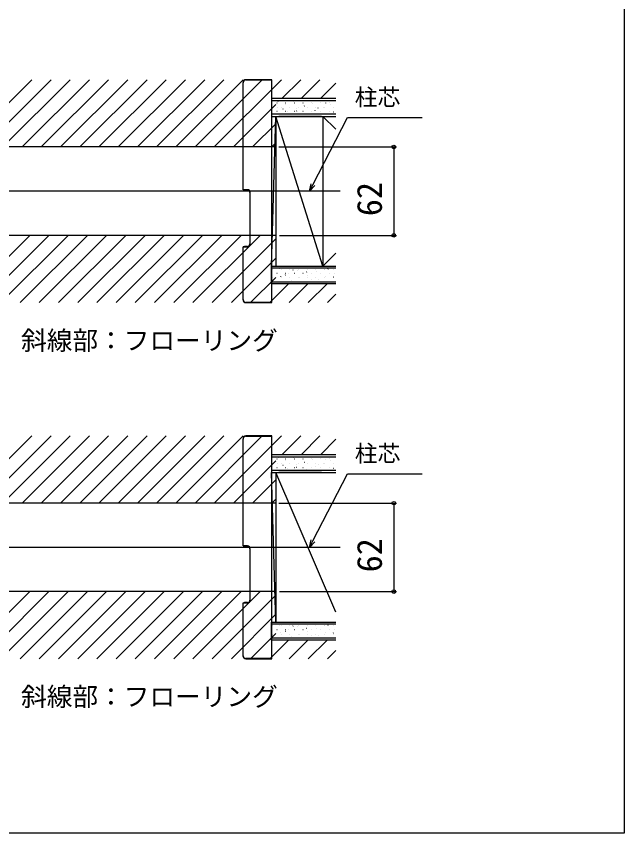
# Model space of a CAD drawing. Units: millimetres, scale not verified. Extents: x -525 to 525, y -783 to 779.
# Drawn here: x 311.7 to 525, y -783.4 to -497.1 of the extents above; entities that cross this region are included whole.
import ezdxf
from ezdxf.enums import TextEntityAlignment as Align

# ---------------------------------------------------------------- set-up
doc = ezdxf.new("R2010")
doc.units = ezdxf.units.MM
doc.header["$LTSCALE"] = 4
for name, color, linetype in [('0-2_USER1', 3, 'Continuous'), ('0-4_YKK_11E', 7, 'Continuous'), ('0-5_YKK_12', 2, 'Continuous'), ('0-6_YKK_13', 4, 'Continuous'), ('0-8_YKK_D', 6, 'Continuous'), ('0-9_YKK_ZWAK', 7, 'Continuous'), ('0-A_YSS_K', 3, 'Continuous')]:
    doc.layers.add(name, color=color, linetype=linetype)
doc.styles.add('ＭＳ ゴシック', font='')
doc.styles.get('ＭＳ ゴシック').set_extended_font_data('MS Gothic')

msp = doc.modelspace()

# ---------------------------------------------------------------- linework, layer by layer
at = {"layer": '0-4_YKK_11E'}
for p, q in [((391.112, -520.394), (391.112, -557.394)), ((401.312, -519.294), (392.212, -519.294)), ((391.712, -557.994), (392.712, -557.994)), ((393.612, -558.894), (393.612, -576.894)), ((393.712, -576.894), (393.712, -558.894)), ((391.112, -578.394), (391.112, -596.394)), ((392.712, -577.794), (391.712, -577.794)), ((401.312, -584.994), (401.212, -584.994)), ((401.312, -644.22), (392.212, -644.22)), ((391.112, -645.32), (391.112, -682.32)), ((401.212, -656.82), (401.212, -709.82)), ((391.712, -682.92), (392.712, -682.92)), ((393.612, -683.82), (393.612, -701.82)), ((393.712, -701.82), (393.712, -683.82)), ((391.112, -703.32), (391.112, -721.32)), ((392.712, -702.72), (391.712, -702.72)), ((401.312, -709.92), (401.212, -709.92))]:
    msp.add_line(p, q, dxfattribs=at)
for points in [[(392.712, -557.894), (391.212, -557.894), (391.212, -520.394)], [(392.212, -519.394), (401.212, -519.394), (401.212, -531.894)], [(401.212, -531.794), (401.312, -531.794), (401.312, -519.294)], [(401.212, -531.894), (401.212, -584.894), (401.212, -597.394), (392.212, -597.394)], [(391.212, -596.394), (391.212, -577.894), (392.712, -577.894)], [(392.212, -597.494), (401.312, -597.494), (401.312, -584.994)], [(401.212, -656.72), (401.312, -656.72), (401.312, -644.22)], [(392.712, -682.82), (391.212, -682.82), (391.212, -645.32)], [(392.212, -644.32), (401.212, -644.32), (401.212, -656.82)], [(391.212, -721.32), (391.212, -702.82), (392.712, -702.82)], [(401.212, -709.82), (401.212, -722.32), (392.212, -722.32)], [(392.212, -722.42), (401.312, -722.42), (401.312, -709.92)]]:
    msp.add_lwpolyline(points, dxfattribs=at)
for centre, radius, start, end in [((392.212, -520.394), 1.1, 90, 180), ((392.212, -520.394), 1, 90, 180), ((391.712, -557.394), 0.6, 180, 270), ((392.712, -558.894), 1, 0, 90), ((392.712, -558.894), 0.9, 360, 90), ((391.712, -578.394), 0.6, 90, 180), ((392.712, -576.894), 0.9, 270, 0), ((392.712, -576.894), 1, 270, 0), ((392.212, -596.394), 1.1, 180, 270), ((392.212, -596.394), 1, 180, 270), ((392.212, -645.32), 1.1, 90, 180), ((392.212, -645.32), 1, 90, 180), ((391.712, -682.32), 0.6, 180, 270), ((392.712, -683.82), 1, 0, 90), ((392.712, -683.82), 0.9, 360, 90), ((391.712, -703.32), 0.6, 90, 180), ((392.712, -701.82), 0.9, 270, 0), ((392.712, -701.82), 1, 270, 0), ((392.212, -721.32), 1.1, 180, 270), ((392.212, -721.32), 1, 180, 270)]:
    msp.add_arc(centre, radius, start, end, dxfattribs=at)
at = {"layer": '0-5_YKK_12'}
for p, q in [((425.28, -558.394), (156.326, -558.394)), ((425.28, -683.32), (156.326, -683.32))]:
    msp.add_line(p, q, dxfattribs=at)
at = {"layer": '0-6_YKK_13'}
for p, q in [((293.535, -542.894), (317.135, -519.294)), ((300.27, -542.894), (323.87, -519.294)), ((307.005, -542.894), (330.605, -519.294)), ((313.741, -542.894), (337.341, -519.294)), ((320.476, -542.894), (344.076, -519.294)), ((327.211, -542.894), (350.811, -519.294)), ((333.946, -542.894), (357.546, -519.294)), ((340.681, -542.894), (364.281, -519.294)), ((347.416, -542.894), (371.016, -519.294)), ((354.152, -542.894), (377.752, -519.294)), ((360.887, -542.894), (384.487, -519.294)), ((367.622, -542.894), (391.222, -519.294)), ((374.357, -542.894), (397.957, -519.294)), ((381.092, -542.894), (404.692, -519.294)), ((404.828, -525.894), (411.428, -519.294)), ((411.563, -525.894), (418.163, -519.294)), ((418.298, -525.894), (423.712, -520.48)), ((387.828, -542.894), (402.712, -528.01)), ((394.563, -542.894), (402.712, -534.745)), ((402.712, -542.894), (186.212, -542.894)), ((401.298, -542.894), (402.712, -541.48)), ((402.712, -573.894), (186.212, -573.894)), ((292.816, -597.494), (316.416, -573.894)), ((299.552, -597.494), (323.152, -573.894)), ((306.287, -597.494), (329.887, -573.894)), ((313.022, -597.494), (336.622, -573.894)), ((319.757, -597.494), (343.357, -573.894)), ((326.492, -597.494), (350.092, -573.894)), ((333.228, -597.494), (356.828, -573.894)), ((339.963, -597.494), (363.563, -573.894)), ((346.698, -597.494), (370.298, -573.894)), ((353.433, -597.494), (377.033, -573.894)), ((360.168, -597.494), (383.768, -573.894)), ((366.904, -597.494), (390.504, -573.894)), ((373.639, -597.494), (397.239, -573.894)), ((380.374, -597.494), (402.712, -575.156)), ((387.109, -597.494), (402.712, -581.891)), ((393.844, -597.494), (402.712, -588.626)), ((400.58, -597.494), (407.18, -590.894)), ((407.315, -597.494), (413.915, -590.894)), ((414.05, -597.494), (420.65, -590.894)), ((420.785, -597.494), (423.712, -594.567)), ((293.535, -667.82), (317.135, -644.22)), ((300.27, -667.82), (323.87, -644.22)), ((307.005, -667.82), (330.605, -644.22)), ((313.741, -667.82), (337.341, -644.22)), ((320.476, -667.82), (344.076, -644.22)), ((327.211, -667.82), (350.811, -644.22)), ((333.946, -667.82), (357.546, -644.22)), ((340.681, -667.82), (364.281, -644.22)), ((347.416, -667.82), (371.016, -644.22)), ((354.152, -667.82), (377.752, -644.22)), ((360.887, -667.82), (384.487, -644.22)), ((367.622, -667.82), (391.222, -644.22)), ((374.357, -667.82), (397.957, -644.22)), ((381.092, -667.82), (404.692, -644.22)), ((404.828, -650.82), (411.428, -644.22)), ((411.563, -650.82), (418.163, -644.22)), ((418.298, -650.82), (423.712, -645.405)), ((387.828, -667.82), (402.712, -652.935)), ((394.563, -667.82), (402.712, -659.67)), ((401.298, -667.82), (402.712, -666.405)), ((402.712, -667.82), (186.212, -667.82)), ((402.712, -698.82), (186.212, -698.82)), ((292.816, -722.42), (316.416, -698.82)), ((299.552, -722.42), (323.152, -698.82)), ((306.287, -722.42), (329.887, -698.82)), ((313.022, -722.42), (336.622, -698.82)), ((319.757, -722.42), (343.357, -698.82)), ((326.492, -722.42), (350.092, -698.82)), ((333.228, -722.42), (356.828, -698.82)), ((339.963, -722.42), (363.563, -698.82)), ((346.698, -722.42), (370.298, -698.82)), ((353.433, -722.42), (377.033, -698.82)), ((360.168, -722.42), (383.768, -698.82)), ((366.904, -722.42), (390.504, -698.82)), ((373.639, -722.42), (397.239, -698.82)), ((380.374, -722.42), (402.712, -700.081)), ((387.109, -722.42), (402.712, -706.816)), ((393.844, -722.42), (402.712, -713.552)), ((400.58, -722.42), (407.18, -715.82)), ((407.315, -722.42), (413.915, -715.82)), ((414.05, -722.42), (420.65, -715.82)), ((420.785, -722.42), (423.712, -719.492))]:
    msp.add_line(p, q, dxfattribs=at)
at = {"layer": '0-8_YKK_D'}
for p, q in [((403.712, -542.894), (445.03, -542.894)), ((444.03, -542.894), (444.03, -573.894)), ((404.03, -573.894), (445.03, -573.894)), ((403.712, -667.82), (445.03, -667.82)), ((444.03, -667.82), (444.03, -698.82)), ((404.03, -698.82), (445.03, -698.82))]:
    msp.add_line(p, q, dxfattribs=at)
for points in [[(414.557, -558.394), (415.725, -556.128), (427.858, -532.591), (453.953, -532.591)], [(416.333, -556.441), (414.557, -558.394), (415.118, -555.814)], [(414.557, -683.32), (415.725, -681.053), (427.858, -657.517), (453.953, -657.517)], [(416.333, -681.366), (414.557, -683.32), (415.118, -680.74)]]:
    msp.add_lwpolyline(points, dxfattribs=at)
for centre in [(444.03, -542.894), (444.03, -573.894), (444.03, -667.82), (444.03, -698.82)]:
    msp.add_circle(centre, 0.637, dxfattribs=at)
at = {"layer": '0-9_YKK_ZWAK'}
msp.add_lwpolyline([(-525, -783.4), (525, -783.4), (525, 746.6)], dxfattribs=at)
at = {"layer": '0-A_YSS_K'}
for p, q in [((401.212, -526.644), (423.712, -526.644)), ((403.382, -526.844), (403.466, -526.789)), ((401.484, -529.004), (401.534, -529.004)), ((403.099, -527.389), (403.149, -527.389)), ((403.44, -528.967), (403.45, -528.964)), ((404.524, -529.004), (404.574, -529.004)), ((405.187, -529.567), (405.27, -529.512)), ((406.139, -527.389), (406.189, -527.389)), ((406.23, -527.979), (406.24, -527.975)), ((407.564, -529.004), (407.614, -529.004)), ((408.973, -527.007), (408.983, -527.004)), ((409.179, -527.389), (409.229, -527.389)), ((409.949, -529.503), (409.959, -529.499)), ((410.604, -529.004), (410.654, -529.004)), ((412.219, -527.389), (412.269, -527.389)), ((412.679, -528.526), (412.762, -528.471)), ((412.74, -528.515), (412.749, -528.511)), ((413.644, -529.004), (413.694, -529.004)), ((415.259, -527.389), (415.309, -527.389)), ((415.483, -527.543), (415.492, -527.54)), ((416.684, -529.004), (416.734, -529.004)), ((417.482, -529.265), (417.565, -529.21)), ((418.299, -527.389), (418.349, -527.389)), ((419.249, -529.051), (419.258, -529.047)), ((419.724, -529.004), (419.774, -529.004)), ((420.171, -527.485), (420.254, -527.43)), ((421.339, -527.389), (421.389, -527.389)), ((421.992, -528.079), (422.001, -528.076)), ((422.764, -529.004), (422.814, -529.004)), ((423.712, -531.394), (401.212, -531.394)), ((401.212, -532.144), (423.712, -532.144)), ((401.212, -532.144), (401.212, -584.644)), ((401.212, -584.644), (402.712, -532.144)), ((402.498, -531.347), (402.581, -531.292)), ((419.212, -584.644), (402.712, -532.144)), ((402.712, -532.144), (402.712, -584.644)), ((403.099, -530.379), (403.149, -530.379)), ((418.712, -532.144), (403.712, -532.144)), ((406.139, -530.379), (406.189, -530.379)), ((406.829, -530.608), (406.839, -530.604)), ((409.179, -530.379), (409.229, -530.379)), ((409.99, -530.306), (410.073, -530.251)), ((412.219, -530.379), (412.269, -530.379)), ((413.338, -531.144), (413.348, -531.14)), ((415.259, -530.379), (415.309, -530.379)), ((416.459, -530.039), (416.468, -530.035)), ((418.299, -530.379), (418.349, -530.379)), ((419.212, -532.144), (419.212, -584.644)), ((423.712, -536.644), (419.212, -532.144)), ((421.339, -530.379), (421.389, -530.379)), ((422.968, -530.575), (422.977, -530.571)), ((423.712, -580.144), (419.212, -584.644)), ((401.212, -584.644), (423.712, -584.644)), ((423.712, -585.394), (401.212, -585.394)), ((401.484, -585.814), (401.534, -585.814)), ((403.712, -584.644), (418.712, -584.644)), ((403.823, -585.65), (403.833, -585.647)), ((404.524, -585.814), (404.574, -585.814)), ((407.564, -585.814), (407.614, -585.814)), ((408.673, -586.026), (408.757, -585.971)), ((410.333, -586.186), (410.342, -586.183)), ((410.604, -585.814), (410.654, -585.814)), ((413.476, -586.765), (413.559, -586.71)), ((413.644, -585.814), (413.694, -585.814)), ((416.684, -585.814), (416.734, -585.814)), ((416.842, -586.722), (416.851, -586.719)), ((419.632, -585.734), (419.642, -585.731)), ((419.724, -585.814), (419.774, -585.814)), ((420.968, -585.724), (421.051, -585.669)), ((422.764, -585.814), (422.814, -585.814)), ((401.212, -587.047), (401.265, -587.012)), ((401.484, -588.804), (401.534, -588.804)), ((401.679, -589.25), (401.689, -589.247)), ((403.099, -587.189), (403.149, -587.189)), ((404.469, -588.262), (404.479, -588.259)), ((404.524, -588.804), (404.574, -588.804)), ((405.984, -587.806), (406.067, -587.751)), ((406.139, -587.189), (406.189, -587.189)), ((407.213, -587.291), (407.222, -587.288)), ((407.564, -588.804), (407.614, -588.804)), ((408.188, -589.786), (408.198, -589.783)), ((409.179, -587.189), (409.229, -587.189)), ((410.604, -588.804), (410.654, -588.804)), ((410.979, -588.798), (410.988, -588.795)), ((412.219, -587.189), (412.269, -587.189)), ((413.644, -588.804), (413.694, -588.804)), ((413.722, -587.827), (413.731, -587.824)), ((415.259, -587.189), (415.309, -587.189)), ((415.281, -589.489), (415.364, -589.433)), ((416.684, -588.804), (416.734, -588.804)), ((417.488, -589.334), (417.497, -589.331)), ((418.299, -587.189), (418.349, -587.189)), ((419.724, -588.804), (419.774, -588.804)), ((420.231, -588.363), (420.24, -588.359)), ((421.339, -587.189), (421.389, -587.189)), ((422.764, -588.804), (422.814, -588.804)), ((422.773, -588.448), (422.856, -588.392)), ((423.351, -587.258), (423.361, -587.255)), ((401.212, -590.144), (423.712, -590.144)), ((401.212, -651.57), (423.712, -651.57)), ((403.099, -652.315), (403.149, -652.315)), ((403.382, -651.769), (403.466, -651.714)), ((406.139, -652.315), (406.189, -652.315)), ((408.973, -651.933), (408.983, -651.929)), ((409.179, -652.315), (409.229, -652.315)), ((412.219, -652.315), (412.269, -652.315)), ((415.259, -652.315), (415.309, -652.315)), ((415.483, -652.469), (415.492, -652.465)), ((418.299, -652.315), (418.349, -652.315)), ((420.171, -652.41), (420.254, -652.355)), ((421.339, -652.315), (421.389, -652.315)), ((401.484, -653.93), (401.534, -653.93)), ((403.099, -655.305), (403.149, -655.305)), ((403.44, -653.892), (403.45, -653.889)), ((404.524, -653.93), (404.574, -653.93)), ((405.187, -654.492), (405.27, -654.437)), ((406.139, -655.305), (406.189, -655.305)), ((406.23, -652.904), (406.24, -652.901)), ((406.829, -655.533), (406.839, -655.53)), ((407.564, -653.93), (407.614, -653.93)), ((409.179, -655.305), (409.229, -655.305)), ((409.949, -654.428), (409.959, -654.425)), ((409.99, -655.231), (410.073, -655.176)), ((410.604, -653.93), (410.654, -653.93)), ((412.219, -655.305), (412.269, -655.305)), ((412.679, -653.451), (412.762, -653.396)), ((412.74, -653.44), (412.749, -653.437)), ((413.644, -653.93), (413.694, -653.93)), ((415.259, -655.305), (415.309, -655.305)), ((416.459, -654.964), (416.468, -654.961)), ((416.684, -653.93), (416.734, -653.93)), ((417.482, -654.19), (417.565, -654.135)), ((418.299, -655.305), (418.349, -655.305)), ((419.249, -653.976), (419.258, -653.973)), ((419.724, -653.93), (419.774, -653.93)), ((421.339, -655.305), (421.389, -655.305)), ((421.992, -653.005), (422.001, -653.001)), ((422.764, -653.93), (422.814, -653.93)), ((422.968, -655.5), (422.977, -655.497)), ((423.712, -656.32), (401.212, -656.32)), ((401.212, -657.07), (423.712, -657.07)), ((401.212, -657.07), (401.212, -709.57)), ((402.498, -656.272), (402.581, -656.217)), ((423.712, -706.07), (402.712, -657.07)), ((418.712, -657.07), (403.712, -657.07)), ((413.338, -656.069), (413.348, -656.066)), ((401.212, -709.57), (423.712, -709.57)), ((403.712, -709.57), (418.712, -709.57)), ((423.712, -710.32), (401.212, -710.32)), ((401.212, -711.973), (401.265, -711.938)), ((401.484, -710.74), (401.534, -710.74)), ((403.099, -712.115), (403.149, -712.115)), ((403.823, -710.576), (403.833, -710.572)), ((404.524, -710.74), (404.574, -710.74)), ((405.984, -712.732), (406.067, -712.677)), ((406.139, -712.115), (406.189, -712.115)), ((407.213, -712.216), (407.222, -712.213)), ((407.564, -710.74), (407.614, -710.74)), ((408.673, -710.952), (408.757, -710.897)), ((409.179, -712.115), (409.229, -712.115)), ((410.333, -711.112), (410.342, -711.108)), ((410.604, -710.74), (410.654, -710.74)), ((412.219, -712.115), (412.269, -712.115)), ((413.476, -711.691), (413.559, -711.636)), ((413.644, -710.74), (413.694, -710.74)), ((413.722, -712.752), (413.731, -712.749)), ((415.259, -712.115), (415.309, -712.115)), ((416.684, -710.74), (416.734, -710.74)), ((416.842, -711.647), (416.851, -711.644)), ((418.299, -712.115), (418.349, -712.115)), ((419.632, -710.659), (419.642, -710.656)), ((419.724, -710.74), (419.774, -710.74)), ((420.968, -710.65), (421.051, -710.595)), ((421.339, -712.115), (421.389, -712.115)), ((422.764, -710.74), (422.814, -710.74)), ((423.351, -712.183), (423.361, -712.18)), ((401.212, -715.07), (423.712, -715.07)), ((401.484, -713.73), (401.534, -713.73)), ((401.679, -714.176), (401.689, -714.173)), ((404.469, -713.188), (404.479, -713.184)), ((404.524, -713.73), (404.574, -713.73)), ((407.564, -713.73), (407.614, -713.73)), ((408.188, -714.712), (408.198, -714.708)), ((410.604, -713.73), (410.654, -713.73)), ((410.979, -713.724), (410.988, -713.72)), ((413.644, -713.73), (413.694, -713.73)), ((415.281, -714.414), (415.364, -714.359)), ((416.684, -713.73), (416.734, -713.73)), ((417.488, -714.26), (417.497, -714.256)), ((419.724, -713.73), (419.774, -713.73)), ((420.231, -713.288), (420.24, -713.285)), ((422.764, -713.73), (422.814, -713.73)), ((422.773, -713.373), (422.856, -713.318))]:
    msp.add_line(p, q, dxfattribs=at)
for points in [[(423.712, -525.894), (401.212, -525.894), (401.212, -532.144)], [(423.712, -590.894), (401.212, -590.894), (401.212, -584.644)], [(423.712, -650.82), (401.212, -650.82), (401.212, -657.07)], [(402.712, -657.07), (402.712, -709.57), (401.212, -657.07)], [(423.712, -715.82), (401.212, -715.82), (401.212, -709.57)]]:
    msp.add_lwpolyline(points, dxfattribs=at)

# ---------------------------------------------------------------- texts
at = {"layer": '0-2_USER1', "style": 'ＭＳ ゴシック'}
for p in [(313.382, -616.046), (313.382, -740.972)]:
    msp.add_text('斜線部：フローリング', height=6.598, dxfattribs=at).set_placement(p, align=Align.BOTTOM_LEFT)
at = {"layer": '0-8_YKK_D', "style": 'ＭＳ ゴシック'}
for p in [(430.362, -530.143), (430.362, -655.069)]:
    msp.add_text('柱芯', height=5.865, dxfattribs=at).set_placement(p, align=Align.BOTTOM_LEFT)
for p in [(442.53, -567.155), (442.53, -692.081)]:
    msp.add_text('62', height=8.798, rotation=90, dxfattribs=at).set_placement(p, align=Align.BOTTOM_LEFT)

doc.saveas('drawing.dxf')
